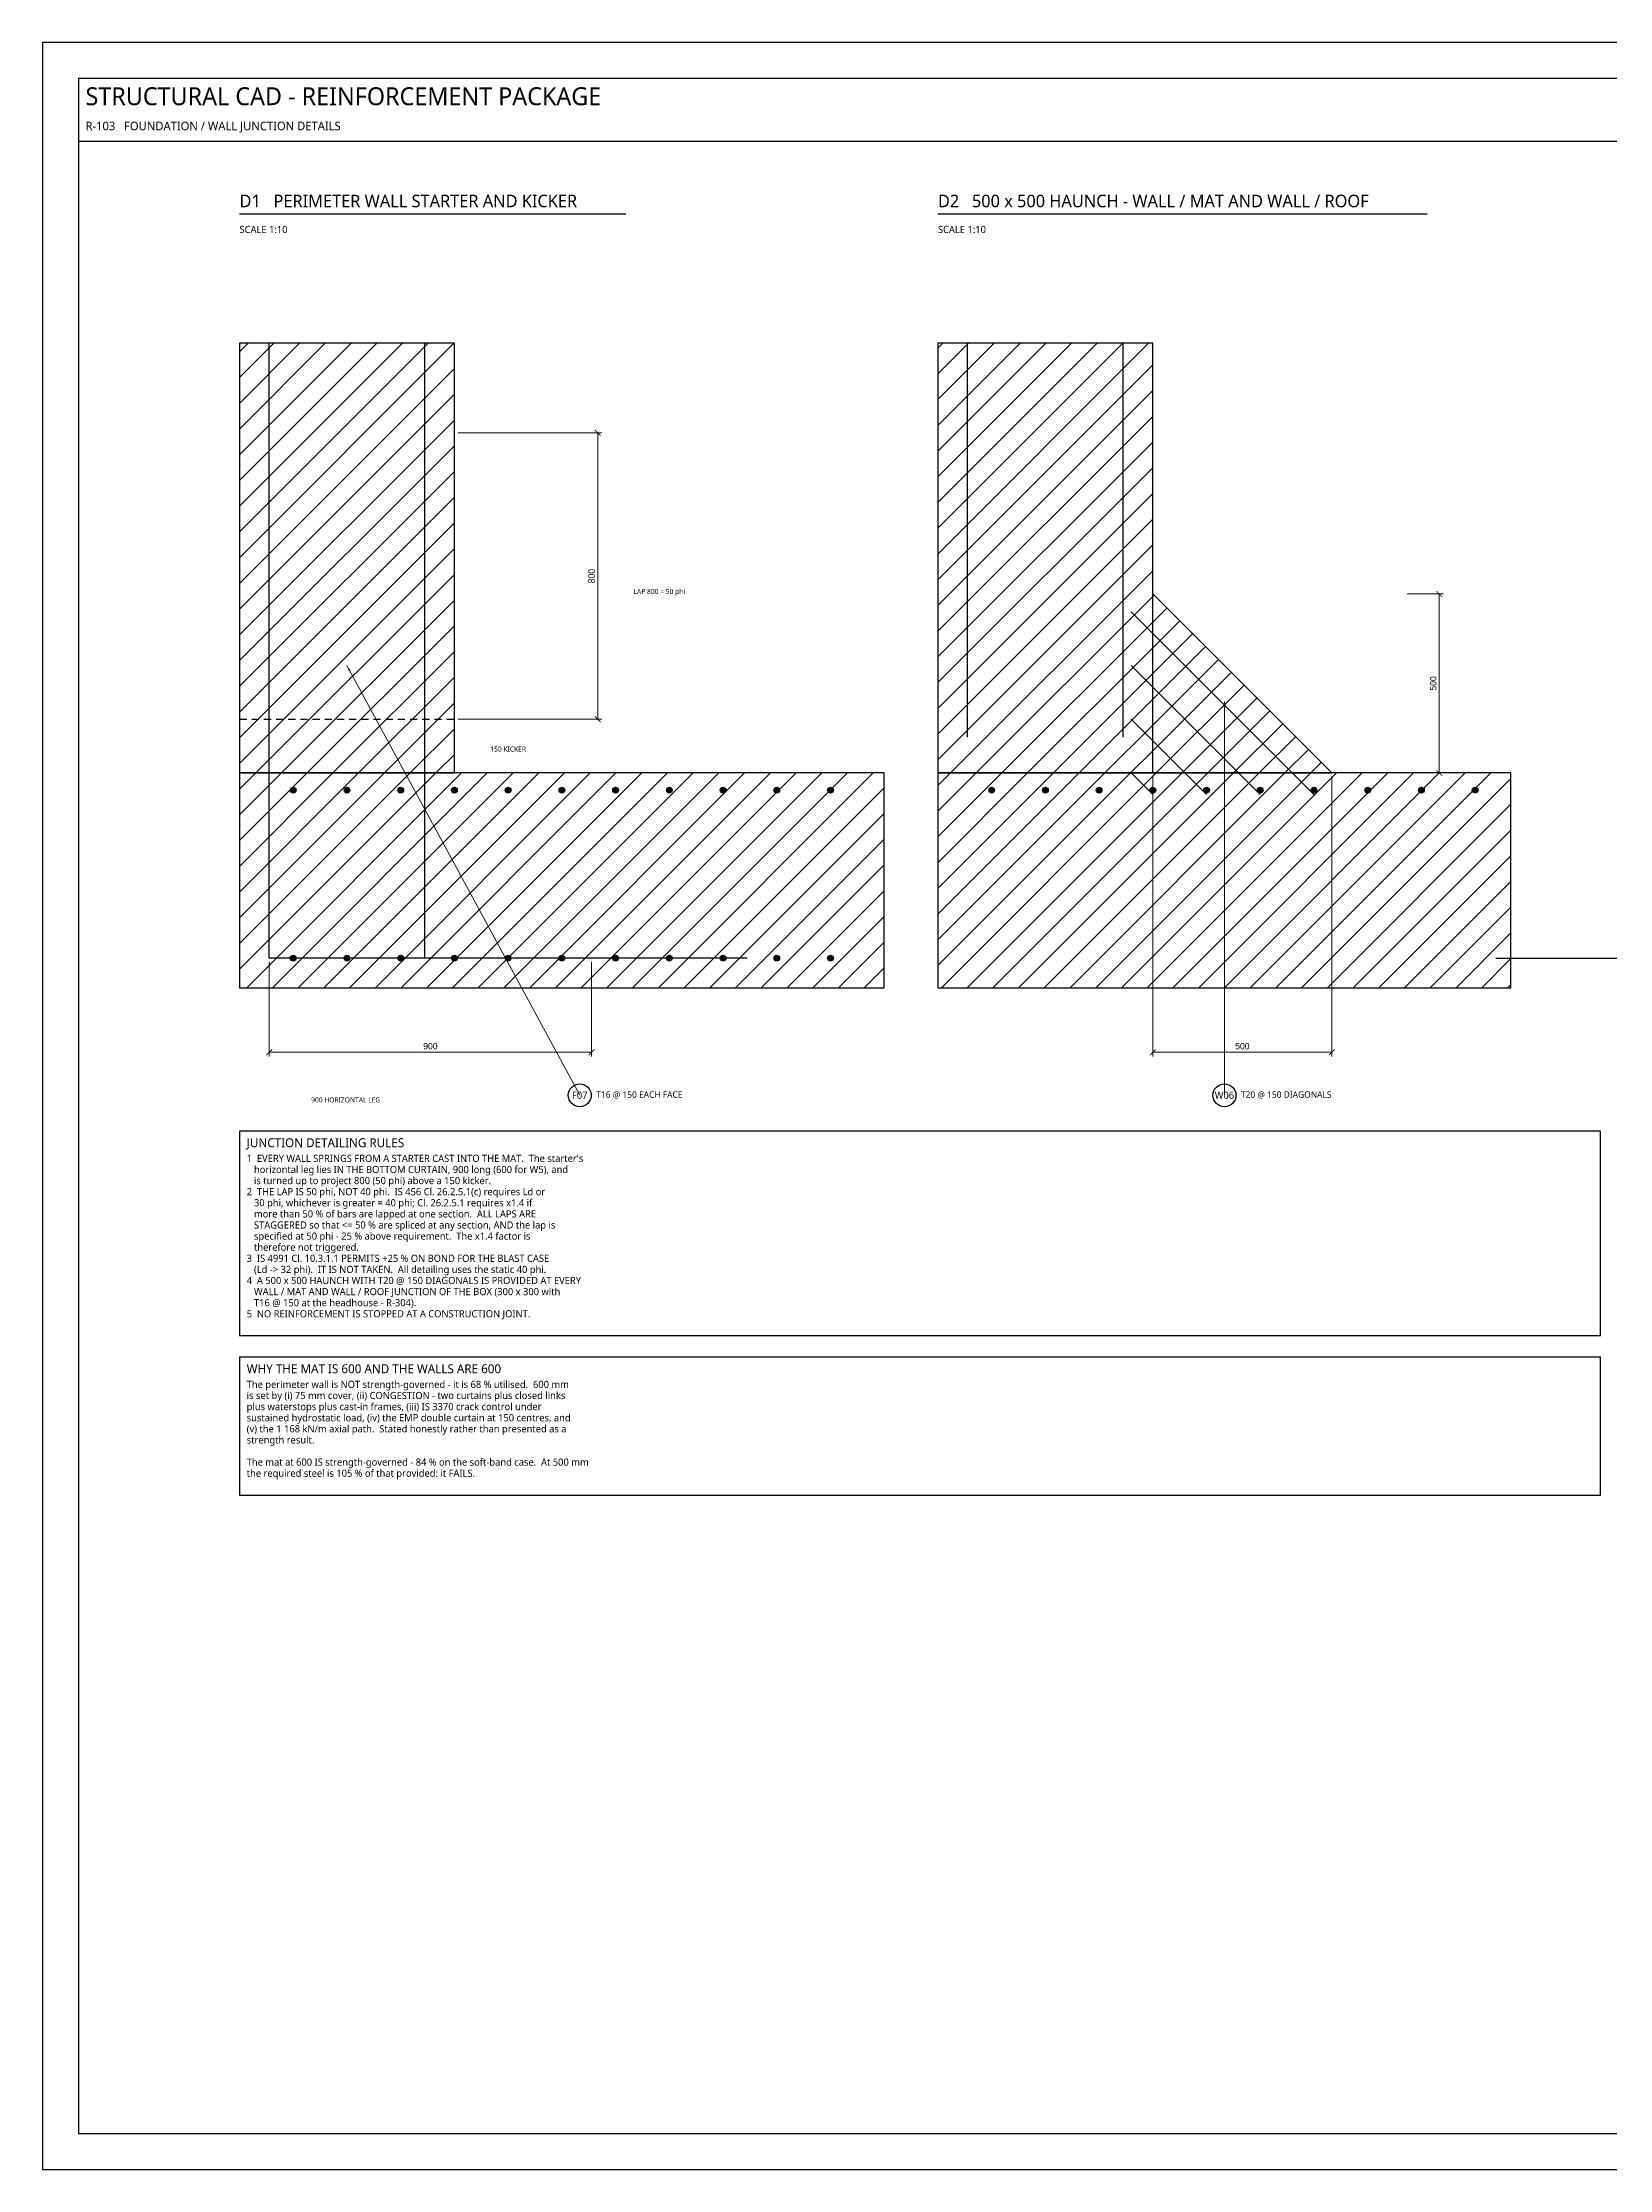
# Model space of a CAD drawing. Header units: millimetres. Extents: x 0 to 841, y 0 to 594.
# Drawn here: x 0 to 438, y 0 to 594 of the extents above; entities that cross this region are included whole.
import ezdxf
from ezdxf.enums import TextEntityAlignment as Align

# ---------------------------------------------------------------- set-up
doc = ezdxf.new("R2010")
doc.units = ezdxf.units.MM
for name, color, linetype in [('S-CALLOUT', 2, 'Continuous'), ('S-CONCRETE', 7, 'Continuous'), ('S-DIM', 4, 'Continuous'), ('S-HATCH', 8, 'Continuous'), ('S-HIDDEN', 8, 'Continuous'), ('S-NOTE', 7, 'Continuous'), ('S-REBAR-MAIN', 1, 'Continuous'), ('S-REBAR-SEC', 4, 'Continuous'), ('S-REBAR-TIE', 6, 'Continuous'), ('S-TEXT', 7, 'Continuous'), ('S-TITLE', 7, 'Continuous')]:
    doc.layers.add(name, color=color, linetype=linetype)
doc.styles.add('OpenSans', font='OpenSans-Regular.ttf')
doc.dimstyles.new('SC-DIM', dxfattribs={"dimtxt": 1.8, "dimasz": 1.6, "dimexe": 1.2, "dimexo": 1, "dimgap": 0.8, "dimtad": 1, "dimdec": 0, "dimblk": 'ARCHTICK', "dimcen": 2.5, "dimclrd": 4, "dimclre": 4, "dimclrt": 4, "dimazin": 3, "dimtfac": 1, "dimtmove": 0, "dimatfit": 3, "dimlwd": 13, "dimlwe": 13})

# ---------------------------------------------------------------- blocks, each defined once
blk = doc.blocks.new('_ARCHTICK')
at = {"color": 0, "linetype": 'BYBLOCK', "const_width": 0.15}
blk.add_lwpolyline([(-0.5, -0.5), (0.5, 0.5)], dxfattribs=at)
blk = doc.blocks.new('BARMARK')
at = {"layer": 'S-CALLOUT'}
blk.add_circle((0, 0), 3.2, dxfattribs=at)

msp = doc.modelspace()

# ---------------------------------------------------------------- hatches: boundary and pattern name
at = {"layer": 'S-HATCH'}
h = msp.add_hatch(dxfattribs=at)
h.set_pattern_fill('ANSI31', scale=1.6)
h.paths.add_polyline_path([(55, 390), (115, 390), (115, 510), (55, 510)])
h = msp.add_hatch(dxfattribs=at)
h.set_pattern_fill('ANSI31', scale=1.6)
h.paths.add_polyline_path([(250, 390), (310, 390), (310, 510), (250, 510)])
h = msp.add_hatch(dxfattribs=at)
h.set_pattern_fill('ANSI31', scale=1.6)
h.paths.add_polyline_path([(310, 390), (360, 390), (310, 440)])
h = msp.add_hatch(dxfattribs=at)
h.set_pattern_fill('ANSI31', scale=1.6)
h.paths.add_polyline_path([(55, 330), (235, 330), (235, 390), (55, 390)])
h = msp.add_hatch(dxfattribs=at)
h.set_pattern_fill('ANSI31', scale=1.6)
h.paths.add_polyline_path([(250, 330), (410, 330), (410, 390), (250, 390)])
at = {"layer": 'S-REBAR-MAIN'}
for points in [[(70.8, 385.2), (70.74, 385.51), (70.57, 385.77), (70.31, 385.94), (70, 386), (69.69, 385.94), (69.43, 385.77), (69.26, 385.51), (69.2, 385.2), (69.26, 384.89), (69.43, 384.63), (69.69, 384.46), (70, 384.4), (70.31, 384.46), (70.57, 384.63), (70.74, 384.89)], [(85.8, 385.2), (85.74, 385.51), (85.57, 385.77), (85.31, 385.94), (85, 386), (84.69, 385.94), (84.43, 385.77), (84.26, 385.51), (84.2, 385.2), (84.26, 384.89), (84.43, 384.63), (84.69, 384.46), (85, 384.4), (85.31, 384.46), (85.57, 384.63), (85.74, 384.89)], [(100.8, 385.2), (100.74, 385.51), (100.57, 385.77), (100.31, 385.94), (100, 386), (99.69, 385.94), (99.43, 385.77), (99.26, 385.51), (99.2, 385.2), (99.26, 384.89), (99.43, 384.63), (99.69, 384.46), (100, 384.4), (100.31, 384.46), (100.57, 384.63), (100.74, 384.89)], [(115.8, 385.2), (115.74, 385.51), (115.57, 385.77), (115.31, 385.94), (115, 386), (114.69, 385.94), (114.43, 385.77), (114.26, 385.51), (114.2, 385.2), (114.26, 384.89), (114.43, 384.63), (114.69, 384.46), (115, 384.4), (115.31, 384.46), (115.57, 384.63), (115.74, 384.89)], [(130.8, 385.2), (130.74, 385.51), (130.57, 385.77), (130.31, 385.94), (130, 386), (129.69, 385.94), (129.43, 385.77), (129.26, 385.51), (129.2, 385.2), (129.26, 384.89), (129.43, 384.63), (129.69, 384.46), (130, 384.4), (130.31, 384.46), (130.57, 384.63), (130.74, 384.89)], [(145.8, 385.2), (145.74, 385.51), (145.57, 385.77), (145.31, 385.94), (145, 386), (144.69, 385.94), (144.43, 385.77), (144.26, 385.51), (144.2, 385.2), (144.26, 384.89), (144.43, 384.63), (144.69, 384.46), (145, 384.4), (145.31, 384.46), (145.57, 384.63), (145.74, 384.89)], [(160.8, 385.2), (160.74, 385.51), (160.57, 385.77), (160.31, 385.94), (160, 386), (159.69, 385.94), (159.43, 385.77), (159.26, 385.51), (159.2, 385.2), (159.26, 384.89), (159.43, 384.63), (159.69, 384.46), (160, 384.4), (160.31, 384.46), (160.57, 384.63), (160.74, 384.89)], [(175.8, 385.2), (175.74, 385.51), (175.57, 385.77), (175.31, 385.94), (175, 386), (174.69, 385.94), (174.43, 385.77), (174.26, 385.51), (174.2, 385.2), (174.26, 384.89), (174.43, 384.63), (174.69, 384.46), (175, 384.4), (175.31, 384.46), (175.57, 384.63), (175.74, 384.89)], [(190.8, 385.2), (190.74, 385.51), (190.57, 385.77), (190.31, 385.94), (190, 386), (189.69, 385.94), (189.43, 385.77), (189.26, 385.51), (189.2, 385.2), (189.26, 384.89), (189.43, 384.63), (189.69, 384.46), (190, 384.4), (190.31, 384.46), (190.57, 384.63), (190.74, 384.89)], [(205.8, 385.2), (205.74, 385.51), (205.57, 385.77), (205.31, 385.94), (205, 386), (204.69, 385.94), (204.43, 385.77), (204.26, 385.51), (204.2, 385.2), (204.26, 384.89), (204.43, 384.63), (204.69, 384.46), (205, 384.4), (205.31, 384.46), (205.57, 384.63), (205.74, 384.89)], [(220.8, 385.2), (220.74, 385.51), (220.57, 385.77), (220.31, 385.94), (220, 386), (219.69, 385.94), (219.43, 385.77), (219.26, 385.51), (219.2, 385.2), (219.26, 384.89), (219.43, 384.63), (219.69, 384.46), (220, 384.4), (220.31, 384.46), (220.57, 384.63), (220.74, 384.89)], [(265.8, 385.2), (265.74, 385.51), (265.57, 385.77), (265.31, 385.94), (265, 386), (264.69, 385.94), (264.43, 385.77), (264.26, 385.51), (264.2, 385.2), (264.26, 384.89), (264.43, 384.63), (264.69, 384.46), (265, 384.4), (265.31, 384.46), (265.57, 384.63), (265.74, 384.89)], [(280.8, 385.2), (280.74, 385.51), (280.57, 385.77), (280.31, 385.94), (280, 386), (279.69, 385.94), (279.43, 385.77), (279.26, 385.51), (279.2, 385.2), (279.26, 384.89), (279.43, 384.63), (279.69, 384.46), (280, 384.4), (280.31, 384.46), (280.57, 384.63), (280.74, 384.89)], [(295.8, 385.2), (295.74, 385.51), (295.57, 385.77), (295.31, 385.94), (295, 386), (294.69, 385.94), (294.43, 385.77), (294.26, 385.51), (294.2, 385.2), (294.26, 384.89), (294.43, 384.63), (294.69, 384.46), (295, 384.4), (295.31, 384.46), (295.57, 384.63), (295.74, 384.89)], [(310.8, 385.2), (310.74, 385.51), (310.57, 385.77), (310.31, 385.94), (310, 386), (309.69, 385.94), (309.43, 385.77), (309.26, 385.51), (309.2, 385.2), (309.26, 384.89), (309.43, 384.63), (309.69, 384.46), (310, 384.4), (310.31, 384.46), (310.57, 384.63), (310.74, 384.89)], [(325.8, 385.2), (325.74, 385.51), (325.57, 385.77), (325.31, 385.94), (325, 386), (324.69, 385.94), (324.43, 385.77), (324.26, 385.51), (324.2, 385.2), (324.26, 384.89), (324.43, 384.63), (324.69, 384.46), (325, 384.4), (325.31, 384.46), (325.57, 384.63), (325.74, 384.89)], [(340.8, 385.2), (340.74, 385.51), (340.57, 385.77), (340.31, 385.94), (340, 386), (339.69, 385.94), (339.43, 385.77), (339.26, 385.51), (339.2, 385.2), (339.26, 384.89), (339.43, 384.63), (339.69, 384.46), (340, 384.4), (340.31, 384.46), (340.57, 384.63), (340.74, 384.89)], [(355.8, 385.2), (355.74, 385.51), (355.57, 385.77), (355.31, 385.94), (355, 386), (354.69, 385.94), (354.43, 385.77), (354.26, 385.51), (354.2, 385.2), (354.26, 384.89), (354.43, 384.63), (354.69, 384.46), (355, 384.4), (355.31, 384.46), (355.57, 384.63), (355.74, 384.89)], [(370.8, 385.2), (370.74, 385.51), (370.57, 385.77), (370.31, 385.94), (370, 386), (369.69, 385.94), (369.43, 385.77), (369.26, 385.51), (369.2, 385.2), (369.26, 384.89), (369.43, 384.63), (369.69, 384.46), (370, 384.4), (370.31, 384.46), (370.57, 384.63), (370.74, 384.89)], [(385.8, 385.2), (385.74, 385.51), (385.57, 385.77), (385.31, 385.94), (385, 386), (384.69, 385.94), (384.43, 385.77), (384.26, 385.51), (384.2, 385.2), (384.26, 384.89), (384.43, 384.63), (384.69, 384.46), (385, 384.4), (385.31, 384.46), (385.57, 384.63), (385.74, 384.89)], [(400.8, 385.2), (400.74, 385.51), (400.57, 385.77), (400.31, 385.94), (400, 386), (399.69, 385.94), (399.43, 385.77), (399.26, 385.51), (399.2, 385.2), (399.26, 384.89), (399.43, 384.63), (399.69, 384.46), (400, 384.4), (400.31, 384.46), (400.57, 384.63), (400.74, 384.89)], [(70.8, 338.3), (70.74, 338.61), (70.57, 338.87), (70.31, 339.04), (70, 339.1), (69.69, 339.04), (69.43, 338.87), (69.26, 338.61), (69.2, 338.3), (69.26, 337.99), (69.43, 337.73), (69.69, 337.56), (70, 337.5), (70.31, 337.56), (70.57, 337.73), (70.74, 337.99)], [(85.8, 338.3), (85.74, 338.61), (85.57, 338.87), (85.31, 339.04), (85, 339.1), (84.69, 339.04), (84.43, 338.87), (84.26, 338.61), (84.2, 338.3), (84.26, 337.99), (84.43, 337.73), (84.69, 337.56), (85, 337.5), (85.31, 337.56), (85.57, 337.73), (85.74, 337.99)], [(100.8, 338.3), (100.74, 338.61), (100.57, 338.87), (100.31, 339.04), (100, 339.1), (99.69, 339.04), (99.43, 338.87), (99.26, 338.61), (99.2, 338.3), (99.26, 337.99), (99.43, 337.73), (99.69, 337.56), (100, 337.5), (100.31, 337.56), (100.57, 337.73), (100.74, 337.99)], [(115.8, 338.3), (115.74, 338.61), (115.57, 338.87), (115.31, 339.04), (115, 339.1), (114.69, 339.04), (114.43, 338.87), (114.26, 338.61), (114.2, 338.3), (114.26, 337.99), (114.43, 337.73), (114.69, 337.56), (115, 337.5), (115.31, 337.56), (115.57, 337.73), (115.74, 337.99)], [(130.8, 338.3), (130.74, 338.61), (130.57, 338.87), (130.31, 339.04), (130, 339.1), (129.69, 339.04), (129.43, 338.87), (129.26, 338.61), (129.2, 338.3), (129.26, 337.99), (129.43, 337.73), (129.69, 337.56), (130, 337.5), (130.31, 337.56), (130.57, 337.73), (130.74, 337.99)], [(145.8, 338.3), (145.74, 338.61), (145.57, 338.87), (145.31, 339.04), (145, 339.1), (144.69, 339.04), (144.43, 338.87), (144.26, 338.61), (144.2, 338.3), (144.26, 337.99), (144.43, 337.73), (144.69, 337.56), (145, 337.5), (145.31, 337.56), (145.57, 337.73), (145.74, 337.99)], [(160.8, 338.3), (160.74, 338.61), (160.57, 338.87), (160.31, 339.04), (160, 339.1), (159.69, 339.04), (159.43, 338.87), (159.26, 338.61), (159.2, 338.3), (159.26, 337.99), (159.43, 337.73), (159.69, 337.56), (160, 337.5), (160.31, 337.56), (160.57, 337.73), (160.74, 337.99)], [(175.8, 338.3), (175.74, 338.61), (175.57, 338.87), (175.31, 339.04), (175, 339.1), (174.69, 339.04), (174.43, 338.87), (174.26, 338.61), (174.2, 338.3), (174.26, 337.99), (174.43, 337.73), (174.69, 337.56), (175, 337.5), (175.31, 337.56), (175.57, 337.73), (175.74, 337.99)], [(190.8, 338.3), (190.74, 338.61), (190.57, 338.87), (190.31, 339.04), (190, 339.1), (189.69, 339.04), (189.43, 338.87), (189.26, 338.61), (189.2, 338.3), (189.26, 337.99), (189.43, 337.73), (189.69, 337.56), (190, 337.5), (190.31, 337.56), (190.57, 337.73), (190.74, 337.99)], [(205.8, 338.3), (205.74, 338.61), (205.57, 338.87), (205.31, 339.04), (205, 339.1), (204.69, 339.04), (204.43, 338.87), (204.26, 338.61), (204.2, 338.3), (204.26, 337.99), (204.43, 337.73), (204.69, 337.56), (205, 337.5), (205.31, 337.56), (205.57, 337.73), (205.74, 337.99)], [(220.8, 338.3), (220.74, 338.61), (220.57, 338.87), (220.31, 339.04), (220, 339.1), (219.69, 339.04), (219.43, 338.87), (219.26, 338.61), (219.2, 338.3), (219.26, 337.99), (219.43, 337.73), (219.69, 337.56), (220, 337.5), (220.31, 337.56), (220.57, 337.73), (220.74, 337.99)]]:
    msp.add_hatch(color=1, dxfattribs=at).paths.add_polyline_path(points)

# ---------------------------------------------------------------- linework, layer by layer
at = {"layer": 'S-CONCRETE'}
for points in [[(55, 390), (115, 390), (115, 510), (55, 510)], [(250, 390), (310, 390), (310, 510), (250, 510)], [(55, 330), (235, 330), (235, 390), (55, 390)], [(250, 330), (410, 330), (410, 390), (250, 390)]]:
    msp.add_lwpolyline(points, close=True, dxfattribs=at)
msp.add_lwpolyline([(310, 390), (360, 390), (310, 440)], dxfattribs=at)
at = {"layer": 'S-HIDDEN'}
for p, q in [((55, 405), (57, 405)), ((58.4, 405), (60.4, 405)), ((61.8, 405), (63.8, 405)), ((65.2, 405), (67.2, 405)), ((68.6, 405), (70.6, 405)), ((72, 405), (74, 405)), ((75.4, 405), (77.4, 405)), ((78.8, 405), (80.8, 405)), ((82.2, 405), (84.2, 405)), ((85.6, 405), (87.6, 405)), ((89, 405), (91, 405)), ((92.4, 405), (94.4, 405)), ((95.8, 405), (97.8, 405)), ((99.2, 405), (101.2, 405)), ((102.6, 405), (104.6, 405)), ((106, 405), (108, 405)), ((109.4, 405), (111.4, 405)), ((112.8, 405), (114.8, 405))]:
    msp.add_line(p, q, dxfattribs=at)
at = {"layer": 'S-REBAR-MAIN'}
for p, q in [((63.3, 405), (63.3, 510)), ((106.7, 405), (106.7, 510)), ((258.3, 400), (258.3, 510)), ((301.7, 400), (301.7, 510))]:
    msp.add_line(p, q, dxfattribs=at)
for centre in [(70, 385.2), (85, 385.2), (100, 385.2), (115, 385.2), (130, 385.2), (145, 385.2), (160, 385.2), (175, 385.2), (190, 385.2), (205, 385.2), (220, 385.2), (265, 385.2), (280, 385.2), (295, 385.2), (310, 385.2), (325, 385.2), (340, 385.2), (355, 385.2), (370, 385.2), (385, 385.2), (400, 385.2), (70, 338.3), (85, 338.3), (100, 338.3), (115, 338.3), (130, 338.3), (145, 338.3), (160, 338.3), (175, 338.3), (190, 338.3), (205, 338.3), (220, 338.3)]:
    msp.add_circle(centre, 0.8, dxfattribs=at)
at = {"layer": 'S-REBAR-SEC'}
for p, q in [((355, 384), (304, 435)), ((340, 384), (304, 420)), ((325, 384), (304, 405)), ((310, 384), (304, 390))]:
    msp.add_line(p, q, dxfattribs=at)
at = {"layer": 'S-REBAR-TIE'}
for points in [[(405.8, 338.3), (495.8, 338.3), (495.8, 505)], [(153.3, 338.3), (63.3, 338.3), (63.3, 485)], [(196.7, 338.3), (106.7, 338.3), (106.7, 485)]]:
    msp.add_lwpolyline(points, dxfattribs=at)
at = {"layer": 'S-TITLE'}
for p, q in [((10, 566.5), (831, 566.5)), ((55, 546.2), (162.88, 546.2)), ((250, 546.2), (386.57, 546.2))]:
    msp.add_line(p, q, dxfattribs=at)
for points in [[(0, 0), (841, 0), (841, 594), (0, 594)], [(10, 10), (831, 10), (831, 584), (10, 584)], [(55, 232.87), (435, 232.87), (435, 290), (55, 290)], [(55, 188.35), (435, 188.35), (435, 226.87), (55, 226.87)]]:
    msp.add_lwpolyline(points, close=True, dxfattribs=at)

# ---------------------------------------------------------------- block references
at = {"layer": 'S-CALLOUT'}
for p in [(150, 300), (330, 300)]:
    msp.add_blockref('BARMARK', p, dxfattribs=at)

# ---------------------------------------------------------------- texts
at = {"layer": 'S-CALLOUT', "style": 'OpenSans'}
for s, p in [('F07', (150, 300)), ('W06', (330, 300))]:
    msp.add_text(s, height=2, dxfattribs=at).set_placement(p, align=Align.MIDDLE_CENTER)
for s, p in [('T16 @ 150 EACH FACE', (154.6, 299.3)), ('T20 @ 150 DIAGONALS', (334.6, 299.3))]:
    msp.add_text(s, height=1.8, dxfattribs=at).set_placement(p)
at = {"layer": 'S-NOTE', "style": 'OpenSans'}
for s, p in [("1  EVERY WALL SPRINGS FROM A STARTER CAST INTO THE MAT.  The starter's", (57, 281.38)), ('   horizontal leg lies IN THE BOTTOM CURTAIN, 900 long (600 for W5), and', (57, 278.27)), ('2  THE LAP IS 50 phi, NOT 40 phi.  IS 456 Cl. 26.2.5.1(c) requires Ld or', (57, 272.07)), ('   is turned up to project 800 (50 phi) above a 150 kicker.', (57, 275.17)), ('   30 phi, whichever is greater = 40 phi; Cl. 26.2.5.1 requires x1.4 if', (57, 268.97)), ('   more than 50 % of bars are lapped at one section.  ALL LAPS ARE', (57, 265.87)), ('   STAGGERED so that <= 50 % are spliced at any section, AND the lap is', (57, 262.77)), ('   specified at 50 phi - 25 % above requirement.  The x1.4 factor is', (57, 259.67)), ('3  IS 4991 Cl. 10.3.1.1 PERMITS +25 % ON BOND FOR THE BLAST CASE', (57, 253.47)), ('   therefore not triggered.', (57, 256.57)), ('   (Ld -> 32 phi).  IT IS NOT TAKEN.  All detailing uses the static 40 phi.', (57, 250.37)), ('4  A 500 x 500 HAUNCH WITH T20 @ 150 DIAGONALS IS PROVIDED AT EVERY', (57, 247.27)), ('   WALL / MAT AND WALL / ROOF JUNCTION OF THE BOX (300 x 300 with', (57, 244.17)), ('5  NO REINFORCEMENT IS STOPPED AT A CONSTRUCTION JOINT.', (57, 237.97)), ('   T16 @ 150 at the headhouse - R-304).', (57, 241.07)), ('The perimeter wall is NOT strength-governed - it is 68 % utilised.  600 mm', (57, 218.25)), ('is set by (i) 75 mm cover, (ii) CONGESTION - two curtains plus closed links', (57, 215.15)), ('plus waterstops plus cast-in frames, (iii) IS 3370 crack control under', (57, 212.05)), ('(v) the 1 168 kN/m axial path.  Stated honestly rather than presented as a', (57, 205.85)), ('sustained hydrostatic load, (iv) the EMP double curtain at 150 centres, and', (57, 208.95)), ('strength result.', (57, 202.75)), ('The mat at 600 IS strength-governed - 84 % on the soft-band case.  At 500 mm', (57, 196.55)), ('the required steel is 105 % of that provided: it FAILS.', (57, 193.45))]:
    msp.add_text(s, height=2, dxfattribs=at).set_placement(p)
at = {"layer": 'S-TEXT', "style": 'OpenSans'}
for s, height, p in [('SCALE 1:10', 2, (55, 540.8)), ('SCALE 1:10', 2, (250, 540.8)), ('LAP 800 = 50 phi', 1.4, (165, 440)), ('150 KICKER', 1.4, (125, 396)), ('900 HORIZONTAL LEG', 1.4, (75, 298))]:
    msp.add_text(s, height=height, dxfattribs=at).set_placement(p)
at = {"layer": 'S-TITLE', "style": 'OpenSans'}
for s, height, p in [('STRUCTURAL CAD - REINFORCEMENT PACKAGE', 5, (12, 576.5)), ('R-103   FOUNDATION / WALL JUNCTION DETAILS', 2.4, (12, 569.5)), ('D1   PERIMETER WALL STARTER AND KICKER', 3.5, (55, 548)), ('D2   500 x 500 HAUNCH - WALL / MAT AND WALL / ROOF', 3.5, (250, 548)), ('JUNCTION DETAILING RULES', 2.5, (57, 285.5)), ('WHY THE MAT IS 600 AND THE WALLS ARE 600', 2.5, (57, 222.37))]:
    msp.add_text(s, height=height, dxfattribs=at).set_placement(p)

# ---------------------------------------------------------------- dimensions: what is measured, and where the dimension line sits
at = {"layer": 'S-DIM'}
for base, p1, p2 in [((155, 405), (115, 405), (115, 485)), ((390, 390), (380, 390), (380, 440))]:
    msp.add_linear_dim(base=base, p1=p1, p2=p2, angle=90, dimstyle='SC-DIM', override={"dimlfac": 10}, dxfattribs=at).render()
for base, p1, p2 in [((310, 312), (310, 390), (360, 390)), ((63.3, 312), (63.3, 338.3), (153.3, 338.3))]:
    msp.add_linear_dim(base=base, p1=p1, p2=p2, dimstyle='SC-DIM', override={"dimlfac": 10}, dxfattribs=at).render()

# ---------------------------------------------------------------- leaders
at = {"layer": 'S-CALLOUT'}
for points in [[(85, 420), (150, 300)], [(330, 410), (330, 300)]]:
    msp.add_leader(points, dimstyle='SC-DIM', dxfattribs=at)

doc.saveas('drawing.dxf')
